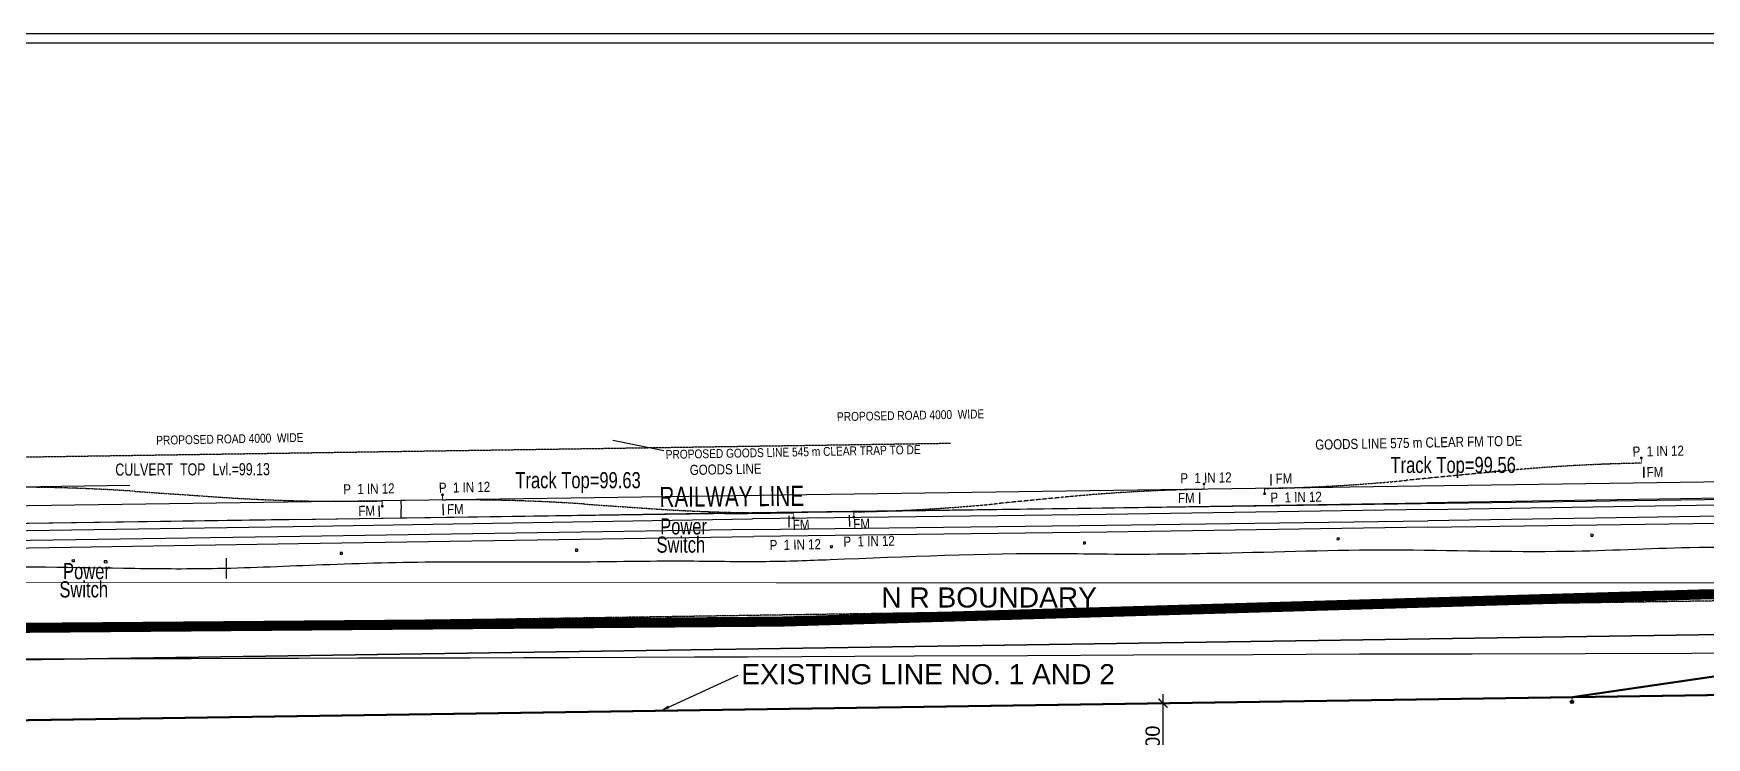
# Model space of a CAD drawing. Header units: inches. Extents: x -1774894 to -657573, y 144736 to 934842.
# Drawn here: x -1333453 to -918162, y 760008 to 934842 of the extents above; entities that cross this region are included whole.
import ezdxf

# ---------------------------------------------------------------- set-up
doc = ezdxf.new("R2010")
doc.units = ezdxf.units.IN
doc.header["$MEASUREMENT"] = 0
for name, pattern in [('ACAD_ISO02W100', [15, 12, -3]), ('REVISED_AS_17.05.08_-_529_dwg_final_24.07.08$0$DASHED', [0.75, 0.5, -0.25]), ('REVISED_AS_17.05.08_-_529_dwg_final_24.07.08$0$PHANTOM2', [1.25, 0.625, -0.125, 0.125, -0.125, 0.125, -0.125])]:
    doc.linetypes.add(name, pattern=pattern)
for name, color, linetype in [('3', 13, 'Continuous'), ('5', 5, 'Continuous'), ('6', 6, 'Continuous'), ('A-ANNO-DIMS', 8, 'Continuous'), ('A-ANNO-TEXT', 7, 'Continuous'), ('C-ROAD-OTLN', 142, 'Continuous'), ('I-LEGEND-TEXT', 1, 'Continuous'), ('REVISED_AS_17.05.08_-_529_dwg_final_24.07.08$0$EXT STATION', 7, 'Continuous'), ('REVISED_AS_17.05.08_-_529_dwg_final_24.07.08$0$PHASE1', 1, 'Continuous'), ('siding cl', 7, 'Continuous')]:
    doc.layers.add(name, color=color, linetype=linetype)
doc.layers.add('PAVED AREA', color=7, linetype='Continuous', true_color=0xf2f2f2)
doc.layers.add('PLOT BOUNDARY', color=4, linetype='ACAD_ISO02W100', lineweight=35)
doc.layers.add('PROPOSED DFCC TRACK', color=1, linetype='Continuous', lineweight=0)
doc.styles.add('ANNO', font='arial.ttf')
doc.styles.add('ARIAL', font='arial.ttf')
doc.styles.add('REVISED_AS_17.05.08_-_529_dwg_final_24.07.08$0$Standard', font='ARIALN.TTF')
doc.styles.add('SWISS', font='swisscl.ttf')
doc.linetypes.add('TRACKS', pattern='A,0.15,[130,ltypeshp.shx,S=0.25,R=0,X=0,Y=0],0.15', length=0.3)
doc.dimstyles.new('Architectural Metric', dxfattribs={"dimscale": 1500, "dimtxt": 2.38, "dimasz": 1.5, "dimexe": 1.5, "dimexo": 2.38, "dimgap": 0.5, "dimtad": 1, "dimtoh": 1, "dimdec": 0, "dimrnd": 1, "dimzin": 0, "dimdsep": 46, "dimtxsty": 'ANNO', "dimblk": 'ARCHTICK', "dimcen": 2.38, "dimdle": 1.5, "dimclrd": 256, "dimclre": 256, "dimclrt": 256, "dimadec": 0, "dimazin": 0, "dimtfac": 1, "dimtdec": 0, "dimtofl": 0, "dimtmove": 0, "dimatfit": 3, "dimfxl": 1, "dimtolj": 1, "dimtzin": 0, "dimlwd": 25, "dimarcsym": 0})
doc.dimstyles.new('REVISED_AS_17.05.08_-_529_dwg_final_24.07.08$0$barsyl', dxfattribs={"dimtxt": 2.5, "dimasz": 2.5, "dimexe": 0.18, "dimexo": 0.0625, "dimgap": 0.09, "dimtad": 0, "dimtih": 1, "dimtoh": 1, "dimzin": 0, "dimdsep": 46, "dimtxsty": 'REVISED_AS_17.05.08_-_529_dwg_final_24.07.08$0$Standard', "dimcen": 0.09, "dimaunit": 1, "dimadec": 4, "dimazin": 0, "dimtfac": 1, "dimtofl": 0, "dimtmove": 0, "dimatfit": 3, "dimfxl": 1, "dimtolj": 1, "dimtzin": 0, "dimarcsym": 0})
doc.dimstyles.new('REVISED_AS_17.05.08_-_529_dwg_final_24.07.08$0$Standard', dxfattribs={"dimtxt": 0.18, "dimasz": 0.18, "dimexe": 0.18, "dimexo": 0.0625, "dimgap": 0.09, "dimtad": 0, "dimtih": 1, "dimtoh": 1, "dimzin": 0, "dimdsep": 46, "dimtxsty": 'REVISED_AS_17.05.08_-_529_dwg_final_24.07.08$0$Standard', "dimcen": 0.09, "dimaunit": 1, "dimadec": 4, "dimazin": 0, "dimtfac": 1, "dimtofl": 0, "dimtmove": 0, "dimatfit": 3, "dimfxl": 1, "dimtolj": 1, "dimtzin": 0, "dimarcsym": 0})

# ---------------------------------------------------------------- blocks, each defined once
blk = doc.blocks.new('*D613')
at = {"layer": 'Defpoints', "color": 0}
for p in [(-1241308, 818887), (-1242168, 814495), (-1241246, 814508)]:
    blk.add_point(p, dxfattribs=at)
at = {"layer": 'REVISED_AS_17.05.08_-_529_dwg_final_24.07.08$0$EXT STATION', "color": 0, "lineweight": -2}
for p, q in [((-1241308, 818887), (-1242230, 818874)), ((-1242230, 818872), (-1242199, 816686)), ((-1242168, 814497), (-1242199, 816683)), ((-1241246, 814508), (-1242168, 814495))]:
    blk.add_line(p, q, dxfattribs=at)
at = {"layer": 'REVISED_AS_17.05.08_-_529_dwg_final_24.07.08$0$EXT STATION', "color": 0}
for points in [[(-1242229, 818872), (-1242230, 818872), (-1242230, 818874)], [(-1242167, 814497), (-1242168, 814497), (-1242168, 814495)]]:
    blk.add_solid(points, dxfattribs=at)
at = {"layer": 'REVISED_AS_17.05.08_-_529_dwg_final_24.07.08$0$EXT STATION', "color": 0, "insert": (-1242199, 816684), "char_height": 2.5, "attachment_point": 5, "style": 'REVISED_AS_17.05.08_-_529_dwg_final_24.07.08$0$Standard'}
blk.add_mtext('\\A1;4380.00', dxfattribs=at)
blk = doc.blocks.new('_ArchTick')
at = {"color": 0, "linetype": 'ByBlock', "const_width": 0.15}
blk.add_lwpolyline([(-0.5, -0.5), (0.5, 0.5)], dxfattribs=at)
blk = doc.blocks.new('*D619')
at = {"layer": 'A-ANNO-TEXT', "lineweight": -2}
for p, q in [((-1054656, 768550), (-1055305, 768550)), ((-1054283, 743553), (-1055305, 743553))]:
    blk.add_line(p, q, dxfattribs=at)
at = {"layer": 'A-ANNO-TEXT', "lineweight": 25}
blk.add_line((-1053055, 741303), (-1053055, 770800), dxfattribs=at)
at = {"layer": 'Defpoints', "color": 0}
for p in [(-1053055, 768550), (-1051086, 768550), (-1050713, 743553)]:
    blk.add_point(p, dxfattribs=at)
at = {"layer": 'A-ANNO-TEXT', "lineweight": 25, "xscale": 2250, "yscale": 2250, "zscale": 2250}
for p, rotation in [((-1053055, 768550), 90), ((-1053055, 743553), 270)]:
    blk.add_blockref('_ArchTick', p, dxfattribs=dict(at, rotation=rotation))
at = {"layer": 'A-ANNO-TEXT', "insert": (-1055628, 756051), "char_height": 3570, "attachment_point": 5, "rotation": 90, "style": 'ANNO'}
blk.add_mtext('\\A1;25000', dxfattribs=at)

msp = doc.modelspace()

# ---------------------------------------------------------------- hatches: boundary and pattern name
msp.add_hatch(color=1).paths.add_polyline_path([(-933896.35, 824496.934), (-933510.732, 824504.473), (-933565.516, 827306.689), (-933951.133, 827299.15)])
at = {"layer": 'REVISED_AS_17.05.08_-_529_dwg_final_24.07.08$0$PHASE1'}
h = msp.add_hatch(color=256, dxfattribs=at)
edge = h.paths.add_edge_path()
edge.add_arc((-951593.712, 768850.968), 410.916, 0, 360)

# ---------------------------------------------------------------- linework, layer by layer
at = {"color": 1, "linetype": 'REVISED_AS_17.05.08_-_529_dwg_final_24.07.08$0$DASHED', "ltscale": 3}
for p, q in [((-1472473.471, 827649.351), (-1105714.4, 833108.038)), ((-969380.623, 826134.232), (-992730.421, 823868.083)), ((-1308176.134, 821140.135), (-1287312.977, 819708.543)), ((-1078157.926, 819648.077), (-1094675.323, 818045.028)), ((-1196589.015, 817978.961), (-1180032.942, 816842.913))]:
    msp.add_line(p, q, dxfattribs=at)
at = {"color": 0}
for p, q in [((-1343489.313, 822148.179), (-1326491.132, 822396.878)), ((-1326491.132, 822396.878), (-1309492.952, 822645.577)), ((-1010890.27, 822105.629), (-1027888.576, 821865.611)), ((-1161830.57, 815593.898), (-1144832.265, 815833.916)), ((-1112835.172, 816282.575), (-1129833.478, 816042.557))]:
    msp.add_line(p, q, dxfattribs=at)
at = {"color": 1}
for p, q in [((-1026337.798, 825388.76), (-1026279.914, 822601.493)), ((-1044048.886, 820845.303), (-1043991.002, 818058.036)), ((-1247729.112, 817561.769), (-1247671.227, 814774.502)), ((-1231805.524, 818036.275), (-1231747.64, 815249.008)), ((-1145993.893, 815028.536), (-1145936.009, 812241.269)), ((-1130995.106, 815237.176), (-1130937.222, 812449.909)), ((-1235305.167, 780807.378), (-1228878.029, 780933.029))]:
    msp.add_line(p, q, dxfattribs=at)
at = {"color": 1, "const_width": 500}
for points in [[(-837195.707, 786738.194), (-951481.384, 770033.881)], [(-806975.588, 772186.755), (-1363050.662, 763902.248)]]:
    msp.add_lwpolyline(points, dxfattribs=at)
at = {"color": 1, "linetype": 'REVISED_AS_17.05.08_-_529_dwg_final_24.07.08$0$DASHED', "ltscale": 3}
for centre, radius, start, end in [((-926673.782, 385892.796), 442308.033, 90.99226821, 95.54079876), ((-1035452.237, 1264307.533), 442506.568, 270.97939109, 275.54025312), ((-1338390.427, 380815.544), 441360, 86.07461834, 90.66192865), ((-1256703.66, 1268688.722), 450022.369, 266.09988323, 271.24815169), ((-1226803.308, 377654.369), 441360, 86.07461834, 90.66192865), ((-1035523.288, 380352.121), 441360, 90.95601, 95.54332031), ((-1149763.791, 1258313.004), 442506.568, 266.07768555, 270.63854757), ((-1137397.139, 1258484.478), 442506.568, 270.97939109, 275.54025312)]:
    msp.add_arc(centre, radius, start, end, dxfattribs=at)
at = {"layer": '3', "ltscale": 0.1}
for p, q in [((-946867.685, 810567.984), (-946890.47, 810038.973)), ((-946890.47, 810038.973), (-946398.49, 810017.783)), ((-946867.685, 810567.984), (-946375.704, 810546.794)), ((-946375.704, 810546.794), (-946398.49, 810017.783)), ((-1256832.172, 805948.963), (-1257312.525, 805938.682)), ((-1257312.525, 805938.682), (-1257310.276, 805444.713)), ((-1256832.172, 805948.963), (-1256829.922, 805454.994)), ((-1198420.698, 806778.466), (-1198900.666, 806772.985)), ((-1198900.666, 806772.985), (-1198895.48, 806318.824)), ((-1198895.48, 806318.824), (-1198415.511, 806324.306)), ((-1198420.698, 806778.466), (-1198415.511, 806324.306)), ((-1135660.537, 807647.008), (-1135180.653, 807657.578)), ((-1135660.537, 807647.008), (-1135650.055, 807171.123)), ((-1135650.055, 807171.123), (-1135170.172, 807181.692)), ((-1135180.653, 807657.578), (-1135170.172, 807181.692)), ((-1072853.947, 808577.638), (-1072374.063, 808588.208)), ((-1072853.947, 808577.638), (-1072843.465, 808101.752)), ((-1072843.465, 808101.752), (-1072363.582, 808112.322)), ((-1072374.063, 808588.208), (-1072363.582, 808112.322)), ((-1009852.918, 809604.242), (-1009891.494, 809152.487)), ((-1009891.494, 809152.487), (-1009418.015, 809119.206)), ((-1009852.918, 809604.242), (-1009379.439, 809570.96)), ((-1009379.439, 809570.96), (-1009418.015, 809119.206)), ((-1315870.031, 803908.625), (-1315880.107, 803353.528)), ((-1315277.727, 803342.595), (-1315880.107, 803353.528)), ((-1315267.652, 803897.692), (-1315870.031, 803908.625)), ((-1315267.652, 803897.692), (-1315277.727, 803342.595)), ((-1256829.922, 805454.994), (-1257310.276, 805444.713))]:
    msp.add_line(p, q, dxfattribs=at)
at = {"layer": '5', "linetype": 'Continuous'}
msp.add_open_spline([(-1645097.911, 791463.716), (-1635362.821, 792165.717), (-1619956.967, 793276.64), (-1592950.324, 792917.512), (-1567846.091, 794778.123), (-1540594.411, 797531.914), (-1516981.867, 799238.744), (-1485868.096, 801584.898), (-1453014.939, 799381.582), (-1419820.755, 800099.49), (-1397110.428, 800808.169), (-1375138.512, 799852.213), (-1346703.74, 803063.208), (-1316187.613, 801999.333), (-1285883.658, 801855.579), (-1260650.566, 803095.711), (-1230908.624, 803859.4), (-1201047.585, 803438.112), (-1174074.496, 804056.02), (-1153158.634, 803555.247), (-1122042.947, 804716.375), (-1093802.385, 805990.803), (-1061456.533, 805478.667), (-1033976.155, 805776.337), (-995965.12, 807169.476), (-957183.971, 805651.355), (-918957.188, 807748.61), (-884943.739, 806823.965), (-855238.376, 806495.786), (-833291.464, 805700.022), (-818753.531, 804050.607), (-806387.104, 804563.566), (-799904.704, 804925.328), (-796297.419, 805126.639)], degree=3, knots=[0, 0, 0, 0, 29263.3167095437, 46309.4190777311, 80979.0305435285, 104690.663074091, 128487.78017113, 152011.9753327983, 198203.6607297826, 226999.1649591353, 251607.4624913369, 266351.4937562215, 292890.3914728914, 337179.3774518906, 357795.4728518533, 383800.6113031692, 412947.7373447962, 447039.1652629872, 473375.445492417, 493876.6865410699, 509777.3293391861, 566771.4451391893, 578634.9014114719, 606817.8776548385, 649209.4567591231, 692709.8391207678, 723129.6313464803, 763973.1999248749, 794729.9639004837, 812254.8895377669, 829856.4622632343, 838497.5570910629, 849339.1661215993, 849339.1661215993, 849339.1661215993, 849339.1661215993], dxfattribs=at)
at = {"layer": '6', "linetype": 'TRACKS', "ltscale": 0.1}
for p, q in [((-1068175.5, 817066.723), (-987549.123, 818313.83)), ((-919437.579, 819380.713), (-987549.123, 818313.83)), ((-920627.929, 817700.204), (-855181.616, 818690.317)), ((-855087.964, 820402.459), (-919437.579, 819380.713)), ((-1268855.497, 814164.466), (-1340522.651, 813051.268)), ((-1268973.922, 812448.957), (-1154969.155, 814292.954)), ((-1268855.497, 814164.466), (-1155143.401, 815930.689)), ((-1155143.401, 815930.689), (-1068175.5, 817066.723)), ((-1067148.131, 815386.323), (-1154969.155, 814292.954)), ((-987496.157, 816596.915), (-1067148.131, 815386.323)), ((-987496.157, 816596.915), (-920627.929, 817700.204)), ((-909474.857, 815050.835), (-987351.39, 813830.602)), ((-1340489.889, 811333.02), (-1268973.922, 812448.957)), ((-1267227.036, 809971.295), (-1339744.332, 808847.357)), ((-1267639.686, 808223.294), (-1154676.182, 809957.22)), ((-1154736.45, 811661.032), (-1267227.036, 809971.295)), ((-1154736.45, 811661.032), (-1067091.785, 812744.836)), ((-1066980.732, 811015.473), (-1154676.182, 809957.22)), ((-1067091.785, 812744.836), (-987351.39, 813830.602)), ((-987390.592, 812224.805), (-1066980.732, 811015.473)), ((-987390.592, 812224.805), (-909472.255, 813338.861)), ((-1339764.735, 807071.502), (-1267639.686, 808223.294))]:
    msp.add_line(p, q, dxfattribs=at)
at = {"layer": '6', "ltscale": 0.1}
for p, q in [((-1323806.565, 804169.884), (-1323306.757, 804183.746)), ((-1323793.55, 803700.6), (-1323806.565, 804169.884)), ((-1323793.55, 803700.6), (-1323293.742, 803714.462)), ((-1323293.742, 803714.462), (-1323306.757, 804183.746))]:
    msp.add_line(p, q, dxfattribs=at)
at = {"layer": 'A-ANNO-DIMS', "linetype": 'Continuous'}
msp.add_line((-1285587.374, 804585.316), (-1285587.374, 799540.879), dxfattribs=at)
at = {"layer": 'C-ROAD-OTLN', "linetype": 'Continuous'}
msp.add_line((-1366119.831, 786929.766), (-1227276.689, 787845.307), dxfattribs=at)
at = {"layer": 'I-LEGEND-TEXT', "color": 7}
for points in [[(-1774893.882, 934841.915), (-657572.561, 934841.915), (-657572.561, 144736.124), (-1774893.882, 144736.124)], [(-1772593.882, 932541.915), (-659872.561, 932541.915), (-659872.561, 147036.124), (-1772593.882, 147036.124)]]:
    msp.add_lwpolyline(points, close=True, dxfattribs=at)
at = {"layer": 'PLOT BOUNDARY', "color": 7, "const_width": 2500}
msp.add_lwpolyline([(-799254.817, 795711.405), (-917692.729, 795592.348), (-1147998.552, 788801.286), (-1411288.604, 786624.126), (-1626519.269, 782500.856)], dxfattribs=at)
at = {"layer": 'PROPOSED DFCC TRACK', "linetype": 'Continuous', "lineweight": 30, "const_width": 201.802, "flags": 128}
msp.add_lwpolyline([(-793789.482, 798395.935), (-1225723.209, 798454.193), (-1225723.209, 798454.193), (-1472332.315, 798486.748, -0.0143175595), (-1530082.696, 800148.572), (-1591273.963, 803664.887, 0.0118205727), (-1638948.325, 805275.041), (-1648665.272, 805373.39)], format="xyb", dxfattribs=at)
at = {"layer": 'REVISED_AS_17.05.08_-_529_dwg_final_24.07.08$0$EXT STATION', "color": 1, "const_width": 350}
for points in [[(-934176.979, 829448.449, -1), (-934526.944, 829443.507, -1)], [(-1042730.793, 822964.631, -1), (-1043080.758, 822959.69, -1)], [(-1232095.666, 820293.922, 1), (-1231745.701, 820298.863, 1)], [(-1028045.04, 820551.664, -1), (-1027695.075, 820556.605, -1)], [(-1246707.39, 817464.126, 1), (-1247057.355, 817459.184, 1)], [(-1144638.764, 814524.91, 1), (-1144988.729, 814519.969, 1)], [(-1129989.942, 814728.609, -1), (-1129639.977, 814733.551, -1)]]:
    msp.add_lwpolyline(points, format="xyb", close=True, dxfattribs=at)
at = {"layer": 'REVISED_AS_17.05.08_-_529_dwg_final_24.07.08$0$EXT STATION', "color": 1, "const_width": 210}
for points in [[(-934351.961, 829445.978), (-934333.443, 828134.501)], [(-1042905.776, 822962.161), (-1042887.257, 821650.684)], [(-1246882.373, 817461.655), (-1246900.891, 818773.132)], [(-1231920.683, 820296.392), (-1231902.165, 818984.916)], [(-1027870.058, 820554.135), (-1027888.576, 821865.611)], [(-1144813.747, 814522.439), (-1144832.265, 815833.916)], [(-1129814.959, 814731.08), (-1129833.478, 816042.557)]]:
    msp.add_lwpolyline(points, dxfattribs=at)
at = {"layer": 'REVISED_AS_17.05.08_-_529_dwg_final_24.07.08$0$EXT STATION', "color": 0}
for points in [[(-707821.168, 826385), (-1411153.579, 816453.865)], [(-707821.168, 822004.564), (-1463456.192, 811334.909)]]:
    msp.add_lwpolyline(points, dxfattribs=at)
at = {"layer": 'REVISED_AS_17.05.08_-_529_dwg_final_24.07.08$0$EXT STATION', "color": 0, "linetype": 'REVISED_AS_17.05.08_-_529_dwg_final_24.07.08$0$PHANTOM2', "ltscale": 10}
msp.add_lwpolyline([(-707821.168, 797061.694), (-1760784.507, 781200.49)], dxfattribs=at)
at = {"layer": 'REVISED_AS_17.05.08_-_529_dwg_final_24.07.08$0$PHASE1', "lineweight": 35}
for p, q in [((-1351554.168, 779075.189), (-807199.035, 787185.09)), ((-1363050.662, 763902.248), (-806975.588, 772186.755))]:
    msp.add_line(p, q, dxfattribs=at)
at = {"layer": 'REVISED_AS_17.05.08_-_529_dwg_final_24.07.08$0$PHASE1', "const_width": 200}
msp.add_lwpolyline([(-951593.712, 768850.968), (-951481.384, 770033.881)], dxfattribs=at)
at = {"layer": 'REVISED_AS_17.05.08_-_529_dwg_final_24.07.08$0$PHASE1'}
msp.add_circle((-951593.712, 768850.968), 410.916, dxfattribs=at)
at = {"layer": 'siding cl', "color": 0}
msp.add_lwpolyline([(-1336953.96, 779567.192), (-1322191.156, 779583.836), (-1307610.489, 779625.345), (-1294274.331, 779637.252), (-1281083.467, 779684.498), (-1267589.64, 779735.345), (-1252942.895, 779797.38), (-1238271.067, 779833.563), (-1224946.091, 779841.336), (-1211794.164, 779881.413), (-1200382.039, 779916.165), (-1184032.55, 779946.487), (-1169351.293, 780031.535), (-1156126.03, 780091.974), (-1142753.715, 780143.437), (-1129549.019, 780191.734), (-1114821.495, 780258.281), (-1086675.676, 780373.598), (-1060283.626, 780509.449), (-1030807.215, 780600.096), (-1004263.214, 780760.482), (-976328.776, 780823.147), (-948303.488, 780874.037), (-921840.648, 780939.477), (-892320.828, 781082.523)], dxfattribs=at)

# ---------------------------------------------------------------- texts
at = {"color": 7, "style": 'SWISS'}
for s, height, rotation, p in [('CULVERT  TOP  Lvl.=99.13', 3000, 0.16658954, (-1313130.652, 825050.531, 96595.472)), ('RAILWAY LINE', 5000, 0.47216209, (-1178040.503, 817246.845, 96595.472))]:
    msp.add_text(s, height=height, rotation=rotation, dxfattribs=at).set_placement(p)
for s, p in [('Track Top=99.56', (-996610.995, 825704.103)), ('Track Top=99.63', (-1213829.23, 821915.192)), ('Power', (-1177888.467, 810439.587, 96595.472)), ('Switch', (-1178795.955, 805914.094, 96595.472)), ('Power', (-1326102.948, 799336.815, 96595.472)), ('Switch', (-1327010.437, 794811.322, 96595.472))]:
    msp.add_text(s, height=4000, dxfattribs=at).set_placement(p)
at = {"layer": 'A-ANNO-TEXT', "insert": (-1096245.115, 797294.319), "char_height": 5000, "width": 216792.40845, "attachment_point": 2, "style": 'ARIAL'}
msp.add_mtext('{\\C7;N R BOUNDARY}', dxfattribs=at)
at = {"layer": 'A-ANNO-TEXT', "color": 4, "insert": (-1111394.704, 778238.213), "char_height": 5000, "width": 96757.29627, "attachment_point": 2, "style": 'ARIAL'}
msp.add_mtext('{\\C7;EXISTING LINE NO. 1 AND 2}', dxfattribs=at)
at = {"layer": 'REVISED_AS_17.05.08_-_529_dwg_final_24.07.08$0$EXT STATION', "color": 7, "style": 'REVISED_AS_17.05.08_-_529_dwg_final_24.07.08$0$Standard'}
for s, height, p in [('PROPOSED ROAD 4000  WIDE', 2200, (-1133984.295, 838570.15)), ('PROPOSED ROAD 4000  WIDE', 2200, (-1302959.697, 832708.646)), ('GOODS LINE 575 m CLEAR FM TO DE', 2500, (-1015272.257, 831475.181)), ('PROPOSED GOODS LINE 545 m CLEAR TRAP TO DE', 2200, (-1176502.628, 829185.202)), ('P  1 IN 12', 2500, (-936501.445, 829761.908)), ('GOODS LINE', 2500, (-1170529.05, 825198.779)), ('FM', 2500, (-933015.371, 824656.13)), ('P  1 IN 12', 2500, (-1256535.675, 820387.712)), ('P  1 IN 12', 2500, (-1232798.255, 820767.192)), ('P  1 IN 12', 2500, (-1048752.917, 823131.981)), ('FM', 2500, (-1025098.741, 823044.838)), ('FM', 2500, (-1049327.037, 818208.293)), ('P  1 IN 12', 2500, (-1026381.377, 818322.838)), ('FM', 2500, (-1252771.176, 815032.573)), ('FM', 2500, (-1230770.292, 815440.045)), ('FM', 2500, (-1144941.713, 811565.376)), ('FM', 2500, (-1129942.926, 811774.016)), ('P  1 IN 12', 2500, (-1132373.08, 807388.985)), ('P  1 IN 12', 2500, (-1150697.924, 806531.976))]:
    msp.add_text(s, height=height, rotation=1.12501747, dxfattribs=at).set_placement(p)

# ---------------------------------------------------------------- dimensions: what is measured, and where the dimension line sits
at = {"layer": 'A-ANNO-TEXT'}
dim = msp.add_linear_dim(base=(-1053055.363, 768549.96), p1=(-1050713.13, 743552.734), p2=(-1051085.543, 768549.96), angle=90, text='25000', dimstyle='Architectural Metric', dxfattribs=at)
dim.commit()
dim.dimension.update_dxf_attribs({"geometry": '*D619', "text_midpoint": (-1055628.108, 756051.347)})
at = {"layer": 'REVISED_AS_17.05.08_-_529_dwg_final_24.07.08$0$EXT STATION', "color": 0}
dim = msp.add_aligned_dim(p1=(-1241307.875, 818887.142), p2=(-1241246.035, 814507.578), distance=-921.888, dimstyle='REVISED_AS_17.05.08_-_529_dwg_final_24.07.08$0$barsyl', dxfattribs=at)
dim.commit()
dim.dimension.update_dxf_attribs({"geometry": '*D613', "text_midpoint": (-1242198.752, 816684.344)})

# ---------------------------------------------------------------- leaders
at = {"layer": 'PAVED AREA'}
msp.add_leader([(-1177814.33, 766661.932), (-1158494.142, 775516.133)], dimstyle='Architectural Metric', override={"dimgap": 0.5, "dimtad": 0, "dimarcsym": 1}, dxfattribs=at)
at = {"layer": 'REVISED_AS_17.05.08_-_529_dwg_final_24.07.08$0$EXT STATION', "color": 1}
msp.add_leader([(-1189606.387, 833857.525), (-1176985.707, 831251.313)], dimstyle='REVISED_AS_17.05.08_-_529_dwg_final_24.07.08$0$Standard', override={"dimasz": 2.5, "dimgap": 0.09, "dimtad": 0}, dxfattribs=at)

doc.saveas('drawing.dxf')
